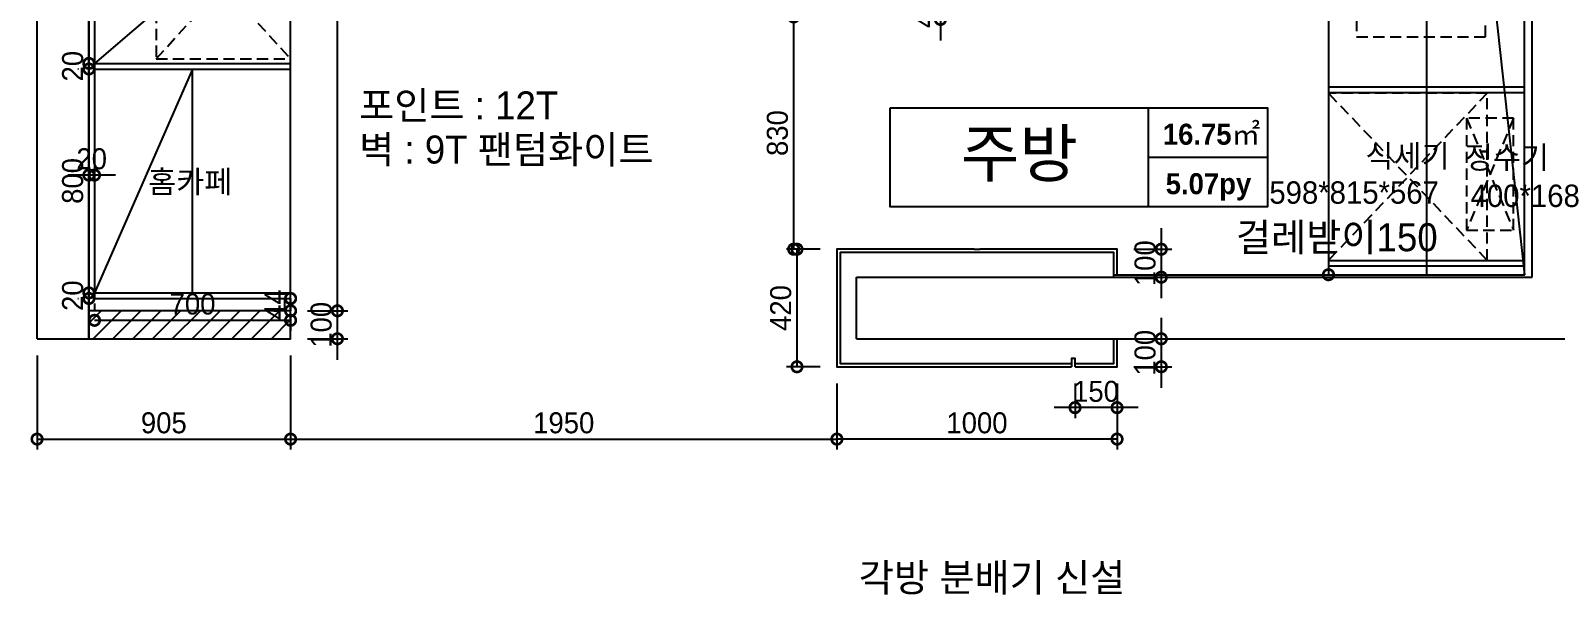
# Model space of a CAD drawing. Header units: inches. Extents: x -55157 to -7160, y -122257 to -52101.
# Drawn here: x -47221 to -41778, y -94105 to -92090 of the extents above; entities that cross this region are included whole.
import ezdxf
from ezdxf.enums import TextEntityAlignment as Align

# ---------------------------------------------------------------- set-up
doc = ezdxf.new("R2010")
doc.units = ezdxf.units.IN
doc.header["$LTSCALE"] = 50
doc.header["$MEASUREMENT"] = 0
doc.linetypes.add('DH-HID2', pattern=[1.2, 0.8, -0.4])
doc.linetypes.add('HID', pattern=[2.5, 1.5, -1])
for name, color, linetype in [('0-ELC TEXT', 7, 'Continuous'), ('03-TEXT', 3, 'Continuous'), ('03-WAL NEW', 3, 'Continuous'), ('06-FUR', 6, 'Continuous'), ('07-DIM WAL', 5, 'Continuous'), ('3.기호.계단선', 30, 'Continuous'), ('FU-FURM', 251, 'DH-HID2'), ('도면층2', 2, 'Continuous')]:
    doc.layers.add(name, color=color, linetype=linetype)
doc.styles.add('넥슨고딕', font='NEXONLv1GothicBold.ttf')
doc.styles.add('스타일1', font='HY울릉도M.TTF')
doc.styles.add('코레일둥고', font='Korail_Round_Gothic_Medium.ttf')
doc.dimstyles.new('30', dxfattribs={"dimscale": 30, "dimtxt": 2.5, "dimasz": 2.5, "dimexe": 1.25, "dimexo": 2, "dimtad": 1, "dimdec": 0, "dimtxsty": '스타일1', "dimblk": 'DOTSMALL', "dimcen": 2.5, "dimclrd": 1, "dimclre": 1, "dimclrt": 2, "dimadec": 0, "dimazin": 0, "dimtfac": 1, "dimtix": 1, "dimtmove": 0, "dimatfit": 3, "dimldrblk": 'DOTSMALL', "dimfxl": 1.25, "dimarcsym": 0})

# ---------------------------------------------------------------- blocks, each defined once
blk = doc.blocks.new('_DOTSMALL')
at = {"color": 0, "linetype": 'ByBlock', "const_width": 0.5}
blk.add_lwpolyline([(-0.0625, 0, 1), (0.0625, 0, 1)], format="xyb", close=True, dxfattribs=at)
blk = doc.blocks.new('*D167')
at = {"layer": '07-DIM WAL', "color": 1, "lineweight": -2, "transparency": 16777216}
for p, q in [((-46232.7, -89762.4), (-46088.1, -89762.4)), ((-46125.6, -93091.4), (-46125.6, -89762.4)), ((-46232.7, -93091.4), (-46088.1, -93091.4))]:
    blk.add_line(p, q, dxfattribs=at)
at = {"layer": 'Defpoints', "color": 0, "transparency": 16777216}
for p in [(-46292.7, -89762.4), (-46125.6, -89762.4), (-46292.7, -93091.4)]:
    blk.add_point(p, dxfattribs=at)
at = {"layer": '07-DIM WAL', "color": 1, "lineweight": -2, "transparency": 16777216, "xscale": 75, "yscale": 75, "zscale": 75}
for p, rotation in [((-46125.6, -89762.4), 90), ((-46125.6, -93091.4), 270)]:
    blk.add_blockref('_DOTSMALL', p, dxfattribs=dict(at, rotation=rotation))
at = {"layer": '07-DIM WAL', "color": 2, "transparency": 16777216, "insert": (-46183.4, -91426.9), "char_height": 75, "attachment_point": 5, "rotation": 90, "style": '스타일1'}
blk.add_mtext('3329', dxfattribs=at)
blk = doc.blocks.new('vudauseh')
at = {"layer": '도면층2'}
for p, q in [((-47197.7, -59085.2), (-47197.7, -54864.2)), ((-47012.7, -59085.2), (-47012.7, -54864.2)), ((-41861, -58865.2), (-41861, -55605.2)), ((-44272.7, -59085.2), (-44272.7, -58865.2)), ((-44272.7, -58865.2), (-41861, -58865.2)), ((-47197.7, -59085.2), (-47012.7, -59085.2)), ((-44272.7, -59085.2), (-41682.7, -59085.2))]:
    blk.add_line(p, q, dxfattribs=at)
blk = doc.blocks.new('*D256')
at = {"layer": '07-DIM WAL', "color": 1, "lineweight": -2, "transparency": 16777216}
for p, q in [((-44497, -92041.4), (-44497, -92871.4)), ((-44466, -92041.4), (-44459.5, -92041.4)), ((-44437, -92871.4), (-44459.5, -92871.4))]:
    blk.add_line(p, q, dxfattribs=at)
at = {"layer": 'Defpoints', "color": 0, "transparency": 16777216}
for p in [(-44526, -92041.4), (-44497, -92871.4), (-44497, -92871.4)]:
    blk.add_point(p, dxfattribs=at)
at = {"layer": '07-DIM WAL', "color": 1, "lineweight": -2, "transparency": 16777216, "xscale": 75, "yscale": 75, "zscale": 75}
for p, rotation in [((-44497, -92041.4), 90), ((-44497, -92871.4), 270)]:
    blk.add_blockref('_DOTSMALL', p, dxfattribs=dict(at, rotation=rotation))
at = {"layer": '07-DIM WAL', "color": 2, "transparency": 16777216, "insert": (-44554.8, -92456.4), "char_height": 75, "attachment_point": 5, "rotation": 90, "style": '스타일1'}
blk.add_mtext('830', dxfattribs=at)
blk = doc.blocks.new('*D353')
at = {"layer": '07-DIM WAL', "color": 1, "lineweight": -2, "transparency": 16777216}
for p, q in [((-46992.7, -93065.4), (-46992.7, -93087.9)), ((-46992.7, -93125.4), (-46292.7, -93125.4)), ((-46292.7, -93107.4), (-46292.7, -93162.9))]:
    blk.add_line(p, q, dxfattribs=at)
at = {"layer": 'Defpoints', "color": 0, "transparency": 16777216}
for p in [(-46292.7, -93047.4), (-46992.7, -93125.4), (-46292.7, -93125.4)]:
    blk.add_point(p, dxfattribs=at)
at = {"layer": '07-DIM WAL', "color": 1, "lineweight": -2, "transparency": 16777216, "xscale": 75, "yscale": 75, "zscale": 75, "rotation": 180}
blk.add_blockref('_DOTSMALL', (-46992.7, -93125.4), dxfattribs=at)
at = {"layer": '07-DIM WAL', "color": 1, "lineweight": -2, "transparency": 16777216, "xscale": 75, "yscale": 75, "zscale": 75}
blk.add_blockref('_DOTSMALL', (-46292.7, -93125.4), dxfattribs=at)
at = {"layer": '07-DIM WAL', "color": 2, "transparency": 16777216, "insert": (-46642.7, -93067.7), "char_height": 75, "attachment_point": 5, "style": '스타일1'}
blk.add_mtext('700', dxfattribs=at)
blk = doc.blocks.new('*D391')
at = {"layer": '07-DIM WAL', "color": 1, "lineweight": -2, "transparency": 16777216}
for p, q in [((-44342.7, -93351.4), (-44342.7, -93587.4)), ((-43342.7, -93351.4), (-43342.7, -93587.4)), ((-43342.7, -93549.9), (-44342.7, -93549.9))]:
    blk.add_line(p, q, dxfattribs=at)
at = {"layer": 'Defpoints', "color": 0, "transparency": 16777216}
for p in [(-44342.7, -93291.4), (-43342.7, -93291.4), (-44342.7, -93549.9)]:
    blk.add_point(p, dxfattribs=at)
at = {"layer": '07-DIM WAL', "color": 1, "lineweight": -2, "transparency": 16777216, "xscale": 75, "yscale": 75, "zscale": 75, "rotation": 180}
blk.add_blockref('_DOTSMALL', (-44342.7, -93549.9), dxfattribs=at)
at = {"layer": '07-DIM WAL', "color": 1, "lineweight": -2, "transparency": 16777216, "xscale": 75, "yscale": 75, "zscale": 75}
blk.add_blockref('_DOTSMALL', (-43342.7, -93549.9), dxfattribs=at)
at = {"layer": '07-DIM WAL', "color": 2, "transparency": 16777216, "insert": (-43842.7, -93492.2), "char_height": 75, "attachment_point": 5, "style": '스타일1'}
blk.add_mtext('1000', dxfattribs=at)
blk = doc.blocks.new('*D392')
at = {"layer": '07-DIM WAL', "color": 1, "lineweight": -2, "transparency": 16777216}
for p, q in [((-43492.7, -93351.4), (-43492.7, -93475)), ((-43342.7, -93351.4), (-43342.7, -93475)), ((-43267.7, -93437.5), (-43567.7, -93437.5))]:
    blk.add_line(p, q, dxfattribs=at)
at = {"layer": 'Defpoints', "color": 0, "transparency": 16777216}
for p in [(-43492.7, -93291.4), (-43342.7, -93291.4), (-43492.7, -93437.5)]:
    blk.add_point(p, dxfattribs=at)
at = {"layer": '07-DIM WAL', "color": 1, "lineweight": -2, "transparency": 16777216, "xscale": 75, "yscale": 75, "zscale": 75}
blk.add_blockref('_DOTSMALL', (-43492.7, -93437.5), dxfattribs=at)
at = {"layer": '07-DIM WAL', "color": 1, "lineweight": -2, "transparency": 16777216, "xscale": 75, "yscale": 75, "zscale": 75, "rotation": 180}
blk.add_blockref('_DOTSMALL', (-43342.7, -93437.5), dxfattribs=at)
at = {"layer": '07-DIM WAL', "color": 2, "transparency": 16777216, "insert": (-43417.7, -93379.7), "char_height": 75, "attachment_point": 5, "style": '스타일1'}
blk.add_mtext('150', dxfattribs=at)
blk = doc.blocks.new('*D393')
at = {"layer": '07-DIM WAL', "color": 1, "lineweight": -2, "transparency": 16777216}
for p, q in [((-43184.7, -93116.4), (-43184.7, -93366.4)), ((-43282.7, -93191.4), (-43147.2, -93191.4)), ((-43282.7, -93291.4), (-43147.2, -93291.4))]:
    blk.add_line(p, q, dxfattribs=at)
at = {"layer": 'Defpoints', "color": 0, "transparency": 16777216}
for p in [(-43342.7, -93191.4), (-43342.7, -93291.4), (-43184.7, -93291.4)]:
    blk.add_point(p, dxfattribs=at)
at = {"layer": '07-DIM WAL', "color": 1, "lineweight": -2, "transparency": 16777216, "xscale": 75, "yscale": 75, "zscale": 75}
for p, rotation in [((-43184.7, -93191.4), 270), ((-43184.7, -93291.4), 90)]:
    blk.add_blockref('_DOTSMALL', p, dxfattribs=dict(at, rotation=rotation))
at = {"layer": '07-DIM WAL', "color": 2, "transparency": 16777216, "insert": (-43242.4, -93241.4), "char_height": 75, "attachment_point": 5, "rotation": 90, "style": '스타일1'}
blk.add_mtext('100', dxfattribs=at)
blk = doc.blocks.new('*D394')
at = {"layer": '07-DIM WAL', "color": 1, "lineweight": -2, "transparency": 16777216}
for p, q in [((-44402.7, -92871.4), (-44522.6, -92871.4)), ((-44485.1, -92871.4), (-44485.1, -93291.4)), ((-44402.7, -93291.4), (-44522.6, -93291.4))]:
    blk.add_line(p, q, dxfattribs=at)
at = {"layer": 'Defpoints', "color": 0, "transparency": 16777216}
for p in [(-44342.7, -92871.4), (-44485.1, -93291.4), (-44342.7, -93291.4)]:
    blk.add_point(p, dxfattribs=at)
at = {"layer": '07-DIM WAL', "color": 1, "lineweight": -2, "transparency": 16777216, "xscale": 75, "yscale": 75, "zscale": 75}
for p, rotation in [((-44485.1, -92871.4), 90), ((-44485.1, -93291.4), 270)]:
    blk.add_blockref('_DOTSMALL', p, dxfattribs=dict(at, rotation=rotation))
at = {"layer": '07-DIM WAL', "color": 2, "transparency": 16777216, "insert": (-44542.9, -93081.4), "char_height": 75, "attachment_point": 5, "rotation": 90, "style": '스타일1'}
blk.add_mtext('420', dxfattribs=at)
blk = doc.blocks.new('*D395')
at = {"layer": '07-DIM WAL', "color": 1, "lineweight": -2, "transparency": 16777216}
for p, q in [((-43184.7, -92796.4), (-43184.7, -93046.4)), ((-43282.7, -92871.4), (-43147.2, -92871.4)), ((-43282.7, -92971.4), (-43147.2, -92971.4))]:
    blk.add_line(p, q, dxfattribs=at)
at = {"layer": 'Defpoints', "color": 0, "transparency": 16777216}
for p in [(-43342.7, -92871.4), (-43342.7, -92971.4), (-43184.7, -92971.4)]:
    blk.add_point(p, dxfattribs=at)
at = {"layer": '07-DIM WAL', "color": 1, "lineweight": -2, "transparency": 16777216, "xscale": 75, "yscale": 75, "zscale": 75}
for p, rotation in [((-43184.7, -92871.4), 270), ((-43184.7, -92971.4), 90)]:
    blk.add_blockref('_DOTSMALL', p, dxfattribs=dict(at, rotation=rotation))
at = {"layer": '07-DIM WAL', "color": 2, "transparency": 16777216, "insert": (-43242.4, -92921.4), "char_height": 75, "attachment_point": 5, "rotation": 90, "style": '스타일1'}
blk.add_mtext('100', dxfattribs=at)
blk = doc.blocks.new('*D398')
at = {"layer": '07-DIM WAL', "color": 1, "lineweight": -2, "transparency": 16777216}
for p, q in [((-42648, -89762.4), (-42625.5, -89762.4)), ((-42588, -89762.4), (-42588, -92962.4)), ((-42648, -92962.4), (-42625.5, -92962.4))]:
    blk.add_line(p, q, dxfattribs=at)
at = {"layer": 'Defpoints', "color": 0, "transparency": 16777216}
for p in [(-42588, -89762.4), (-42588, -92962.4), (-42588, -92962.4)]:
    blk.add_point(p, dxfattribs=at)
at = {"layer": '07-DIM WAL', "color": 1, "lineweight": -2, "transparency": 16777216, "xscale": 75, "yscale": 75, "zscale": 75}
for p, rotation in [((-42588, -89762.4), 90), ((-42588, -92962.4), 270)]:
    blk.add_blockref('_DOTSMALL', p, dxfattribs=dict(at, rotation=rotation))
at = {"layer": '07-DIM WAL', "color": 2, "transparency": 16777216, "insert": (-42645.7, -91392.4), "char_height": 75, "attachment_point": 5, "rotation": 90, "style": '스타일1'}
blk.add_mtext('3200', dxfattribs=at)
blk = doc.blocks.new('*D411')
at = {"layer": '07-DIM WAL', "color": 1, "lineweight": -2, "transparency": 16777216}
for p, q in [((-43973, -91927.4), (-43973, -92125.4)), ((-44033, -92002.4), (-44010.5, -92002.4)), ((-44033, -92050.4), (-44010.5, -92050.4))]:
    blk.add_line(p, q, dxfattribs=at)
at = {"layer": 'Defpoints', "color": 0, "transparency": 16777216}
for p in [(-43973, -92002.4), (-43973, -92050.4), (-43973, -92050.4)]:
    blk.add_point(p, dxfattribs=at)
at = {"layer": '07-DIM WAL', "color": 1, "lineweight": -2, "transparency": 16777216, "xscale": 75, "yscale": 75, "zscale": 75}
for p, rotation in [((-43973, -92002.4), 270), ((-43973, -92050.4), 90)]:
    blk.add_blockref('_DOTSMALL', p, dxfattribs=dict(at, rotation=rotation))
at = {"layer": '07-DIM WAL', "color": 2, "transparency": 16777216, "insert": (-44030.7, -92026.4), "char_height": 75, "attachment_point": 5, "rotation": 90, "style": '스타일1'}
blk.add_mtext('48', dxfattribs=at)
blk = doc.blocks.new('*D418')
at = {"layer": '07-DIM WAL', "color": 1, "lineweight": -2, "transparency": 16777216}
for p, q in [((-47197.7, -93251.4), (-47197.7, -93587.4)), ((-46292.7, -93251.4), (-46292.7, -93587.4)), ((-47197.7, -93549.9), (-46292.7, -93549.9))]:
    blk.add_line(p, q, dxfattribs=at)
at = {"layer": 'Defpoints', "color": 0, "transparency": 16777216}
for p in [(-47197.7, -93191.4), (-46292.7, -93191.4), (-46292.7, -93549.9)]:
    blk.add_point(p, dxfattribs=at)
at = {"layer": '07-DIM WAL', "color": 1, "lineweight": -2, "transparency": 16777216, "xscale": 75, "yscale": 75, "zscale": 75, "rotation": 180}
blk.add_blockref('_DOTSMALL', (-47197.7, -93549.9), dxfattribs=at)
at = {"layer": '07-DIM WAL', "color": 1, "lineweight": -2, "transparency": 16777216, "xscale": 75, "yscale": 75, "zscale": 75}
blk.add_blockref('_DOTSMALL', (-46292.7, -93549.9), dxfattribs=at)
at = {"layer": '07-DIM WAL', "color": 2, "transparency": 16777216, "insert": (-46745.2, -93492.1), "char_height": 75, "attachment_point": 5, "style": '스타일1'}
blk.add_mtext('905', dxfattribs=at)
blk = doc.blocks.new('*D419')
at = {"layer": '07-DIM WAL', "color": 1, "lineweight": -2, "transparency": 16777216}
for p, q in [((-46992.7, -92546.5), (-46992.7, -92569)), ((-46917.7, -92606.5), (-47087.7, -92606.5)), ((-47012.7, -92608.9), (-47012.7, -92644))]:
    blk.add_line(p, q, dxfattribs=at)
at = {"layer": 'Defpoints', "color": 0, "transparency": 16777216}
for p in [(-47012.7, -92548.9), (-47012.7, -92606.5), (-46992.7, -92606.5)]:
    blk.add_point(p, dxfattribs=at)
at = {"layer": '07-DIM WAL', "color": 1, "lineweight": -2, "transparency": 16777216, "xscale": 75, "yscale": 75, "zscale": 75}
blk.add_blockref('_DOTSMALL', (-47012.7, -92606.5), dxfattribs=at)
at = {"layer": '07-DIM WAL', "color": 1, "lineweight": -2, "transparency": 16777216, "xscale": 75, "yscale": 75, "zscale": 75, "rotation": 180}
blk.add_blockref('_DOTSMALL', (-46992.7, -92606.5), dxfattribs=at)
at = {"layer": '07-DIM WAL', "color": 2, "transparency": 16777216, "insert": (-47002.7, -92548.7), "char_height": 75, "attachment_point": 5, "style": '스타일1'}
blk.add_mtext('20', dxfattribs=at)
blk = doc.blocks.new('*D420')
at = {"layer": '07-DIM WAL', "color": 1, "lineweight": -2, "transparency": 16777216}
for p, q in [((-46292.7, -93251.4), (-46292.7, -93587.4)), ((-44342.7, -93351.4), (-44342.7, -93587.4)), ((-46292.7, -93549.9), (-44342.7, -93549.9))]:
    blk.add_line(p, q, dxfattribs=at)
at = {"layer": 'Defpoints', "color": 0, "transparency": 16777216}
for p in [(-46292.7, -93191.4), (-44342.7, -93291.4), (-44342.7, -93549.9)]:
    blk.add_point(p, dxfattribs=at)
at = {"layer": '07-DIM WAL', "color": 1, "lineweight": -2, "transparency": 16777216, "xscale": 75, "yscale": 75, "zscale": 75, "rotation": 180}
blk.add_blockref('_DOTSMALL', (-46292.7, -93549.9), dxfattribs=at)
at = {"layer": '07-DIM WAL', "color": 1, "lineweight": -2, "transparency": 16777216, "xscale": 75, "yscale": 75, "zscale": 75}
blk.add_blockref('_DOTSMALL', (-44342.7, -93549.9), dxfattribs=at)
at = {"layer": '07-DIM WAL', "color": 2, "transparency": 16777216, "insert": (-45317.7, -93492.1), "char_height": 75, "attachment_point": 5, "style": '스타일1'}
blk.add_mtext('1950', dxfattribs=at)
blk = doc.blocks.new('*D427')
at = {"layer": '07-DIM WAL', "color": 1, "lineweight": -2, "transparency": 16777216}
for p, q in [((-46125.6, -93266.4), (-46125.6, -93016.4)), ((-46232.7, -93091.4), (-46088.1, -93091.4)), ((-46232.7, -93191.4), (-46088.1, -93191.4))]:
    blk.add_line(p, q, dxfattribs=at)
at = {"layer": 'Defpoints', "color": 0, "transparency": 16777216}
for p in [(-46292.7, -93091.4), (-46125.6, -93091.4), (-46292.7, -93191.4)]:
    blk.add_point(p, dxfattribs=at)
at = {"layer": '07-DIM WAL', "color": 1, "lineweight": -2, "transparency": 16777216, "xscale": 75, "yscale": 75, "zscale": 75}
for p, rotation in [((-46125.6, -93091.4), 270), ((-46125.6, -93191.4), 90)]:
    blk.add_blockref('_DOTSMALL', p, dxfattribs=dict(at, rotation=rotation))
at = {"layer": '07-DIM WAL', "color": 2, "transparency": 16777216, "insert": (-46183.3, -93141.4), "char_height": 75, "attachment_point": 5, "rotation": 90, "style": '스타일1'}
blk.add_mtext('100', dxfattribs=at)
blk = doc.blocks.new('*D434')
at = {"layer": '07-DIM WAL', "color": 1, "lineweight": -2, "transparency": 16777216}
for p, q in [((-47052.7, -91607.4), (-47050.2, -91607.4)), ((-47012.7, -91607.4), (-47012.7, -92207.4)), ((-47052.7, -92207.4), (-47050.2, -92207.4))]:
    blk.add_line(p, q, dxfattribs=at)
at = {"layer": 'Defpoints', "color": 0, "transparency": 16777216}
for p in [(-46992.7, -91607.4), (-47012.7, -92207.4), (-46992.7, -92207.4)]:
    blk.add_point(p, dxfattribs=at)
at = {"layer": '07-DIM WAL', "color": 1, "lineweight": -2, "transparency": 16777216, "xscale": 75, "yscale": 75, "zscale": 75}
for p, rotation in [((-47012.7, -91607.4), 90), ((-47012.7, -92207.4), 270)]:
    blk.add_blockref('_DOTSMALL', p, dxfattribs=dict(at, rotation=rotation))
at = {"layer": '07-DIM WAL', "color": 2, "transparency": 16777216, "insert": (-47070.5, -91907.4), "char_height": 75, "attachment_point": 5, "rotation": 90, "style": '스타일1'}
blk.add_mtext('600', dxfattribs=at)
blk = doc.blocks.new('*D435')
at = {"layer": '07-DIM WAL', "color": 1, "lineweight": -2, "transparency": 16777216}
for p, q in [((-47012.7, -92132.4), (-47012.7, -92302.4)), ((-47052.7, -92207.4), (-47050.2, -92207.4)), ((-47052.7, -92227.4), (-47050.2, -92227.4))]:
    blk.add_line(p, q, dxfattribs=at)
at = {"layer": 'Defpoints', "color": 0, "transparency": 16777216}
for p in [(-46992.7, -92207.4), (-47012.7, -92227.4), (-46992.7, -92227.4)]:
    blk.add_point(p, dxfattribs=at)
at = {"layer": '07-DIM WAL', "color": 1, "lineweight": -2, "transparency": 16777216, "xscale": 75, "yscale": 75, "zscale": 75}
for p, rotation in [((-47012.7, -92207.4), 270), ((-47012.7, -92227.4), 90)]:
    blk.add_blockref('_DOTSMALL', p, dxfattribs=dict(at, rotation=rotation))
at = {"layer": '07-DIM WAL', "color": 2, "transparency": 16777216, "insert": (-47070.4, -92217.4), "char_height": 75, "attachment_point": 5, "rotation": 90, "style": '스타일1'}
blk.add_mtext('20', dxfattribs=at)
blk = doc.blocks.new('*D436')
at = {"layer": '07-DIM WAL', "color": 1, "lineweight": -2, "transparency": 16777216}
for p, q in [((-47052.7, -92227.4), (-47050.2, -92227.4)), ((-47012.7, -92227.4), (-47012.7, -93027.4)), ((-47052.7, -93027.4), (-47050.2, -93027.4))]:
    blk.add_line(p, q, dxfattribs=at)
at = {"layer": 'Defpoints', "color": 0, "transparency": 16777216}
for p in [(-46992.7, -92227.4), (-47012.7, -93027.4), (-46992.7, -93027.4)]:
    blk.add_point(p, dxfattribs=at)
at = {"layer": '07-DIM WAL', "color": 1, "lineweight": -2, "transparency": 16777216, "xscale": 75, "yscale": 75, "zscale": 75}
for p, rotation in [((-47012.7, -92227.4), 90), ((-47012.7, -93027.4), 270)]:
    blk.add_blockref('_DOTSMALL', p, dxfattribs=dict(at, rotation=rotation))
at = {"layer": '07-DIM WAL', "color": 2, "transparency": 16777216, "insert": (-47070.5, -92627.4), "char_height": 75, "attachment_point": 5, "rotation": 90, "style": '스타일1'}
blk.add_mtext('800', dxfattribs=at)
blk = doc.blocks.new('*D437')
at = {"layer": '07-DIM WAL', "color": 1, "lineweight": -2, "transparency": 16777216}
for p, q in [((-47012.7, -92952.4), (-47012.7, -93122.4)), ((-47052.7, -93027.4), (-47050.2, -93027.4)), ((-47052.7, -93047.4), (-47050.2, -93047.4))]:
    blk.add_line(p, q, dxfattribs=at)
at = {"layer": 'Defpoints', "color": 0, "transparency": 16777216}
for p in [(-46992.7, -93027.4), (-47012.7, -93047.4), (-46992.7, -93047.4)]:
    blk.add_point(p, dxfattribs=at)
at = {"layer": '07-DIM WAL', "color": 1, "lineweight": -2, "transparency": 16777216, "xscale": 75, "yscale": 75, "zscale": 75}
for p, rotation in [((-47012.7, -93027.4), 270), ((-47012.7, -93047.4), 90)]:
    blk.add_blockref('_DOTSMALL', p, dxfattribs=dict(at, rotation=rotation))
at = {"layer": '07-DIM WAL', "color": 2, "transparency": 16777216, "insert": (-47070.4, -93037.4), "char_height": 75, "attachment_point": 5, "rotation": 90, "style": '스타일1'}
blk.add_mtext('20', dxfattribs=at)
blk = doc.blocks.new('*D439')
at = {"layer": '07-DIM WAL', "color": 1, "lineweight": -2, "transparency": 16777216}
for p, q in [((-46292.7, -93166.4), (-46292.7, -92972.4)), ((-46352.7, -93047.4), (-46330.2, -93047.4)), ((-46352.7, -93091.4), (-46330.2, -93091.4))]:
    blk.add_line(p, q, dxfattribs=at)
at = {"layer": 'Defpoints', "color": 0, "transparency": 16777216}
for p in [(-46292.7, -93047.4), (-46292.7, -93047.4), (-46292.7, -93091.4)]:
    blk.add_point(p, dxfattribs=at)
at = {"layer": '07-DIM WAL', "color": 1, "lineweight": -2, "transparency": 16777216, "xscale": 75, "yscale": 75, "zscale": 75}
for p, rotation in [((-46292.7, -93047.4), 270), ((-46292.7, -93091.4), 90)]:
    blk.add_blockref('_DOTSMALL', p, dxfattribs=dict(at, rotation=rotation))
at = {"layer": '07-DIM WAL', "color": 2, "transparency": 16777216, "insert": (-46349, -93069.4), "char_height": 75, "attachment_point": 5, "rotation": 90, "style": '스타일1'}
blk.add_mtext('44', dxfattribs=at)

msp = doc.modelspace()

# ---------------------------------------------------------------- hatches: boundary and pattern name
at = {"layer": '03-WAL NEW'}
h = msp.add_hatch(dxfattribs=at)
h.set_pattern_fill('_USER', color=256, scale=50, angle=45, pattern_type=0)
h.set_pattern_definition([(45, (-55, -34157.21), (-35.35534, 35.35534), [])])
h.paths.add_polyline_path([(-46292.686, -93091.45), (-47012.686, -93091.45), (-47012.686, -93191.45), (-46292.686, -93191.45)])
at = {"layer": '07-DIM WAL'}
h = msp.add_hatch(dxfattribs=at)
h.set_pattern_fill('CONCRE', color=8, scale=10)
h.set_pattern_definition([(0, (0, 0), (10, 10), [1.25, -8.75]), (90, (0, 0), (-10, 10), [1.25, -8.75]), (135, (1.25, 0), (-10, 1e-15), [1.767767, -12.3743687]), (0, (1.25, 5.625), (10, 10), [1.25, -8.75]), (45, (1.875, 5), (0, 10), [0.8838835, -13.2582521]), (135, (1.875, 5), (-10, 1e-15), [0.8838835, -13.2582521]), (0, (5, 8.125), (10, 10), [1.767767, -8.232233]), (45, (5, 8.125), (0, 10), [1.25, -12.8921356]), (135, (6.768, 8.125), (-10, 1e-15), [1.25, -12.8921356]), (90, (6.875, 2.5), (-10, 10), [1.25, -8.75]), (45, (6.875, 2.5), (0, 10), [0.8838835, -13.2582521]), (135, (7.5, 3.125), (-10, 1e-15), [0.8838835, -13.2582521]), (0, (1.25, 2.5), (10, 10), [0.625, -8.375]), (0, (8.75, 5), (10, 10), [0.625, -8.375]), (90, (5.625, 6.25), (-10, 10), [0.625, -8.375]), (135, (6.875, 0.625), (-10, 1e-15), [0.8838835, -13.2582521]), (135, (2.5, 7.5), (-10, 1e-15), [0.8838835, -13.2582521]), (45, (4.6875, 3.281), (0, 10), [0.8838835, -13.2582521]), (90, (3.4375, 1.25), (-10, 10), [0.15625, -9.84375]), (90, (3.906, 5.469), (-10, 10), [0.15625, -9.84375]), (90, (8.594, 7.188), (-10, 10), [0.15625, -9.84375]), (90, (8.75, 1.875), (-10, 10), [0.15625, -9.84375])])
h.paths.add_polyline_path([(-44645.313, -92598.182), (-44645.313, -92384.717), (-44492.217, -92384.717), (-44492.217, -92598.182)], flags=9)

# ---------------------------------------------------------------- linework, layer by layer
at = {"layer": '0-ELC TEXT'}
for p, q in [((-43230.67, -92719.93), (-43230.67, -92366.171)), ((-43230.67, -92543.051), (-42805.978, -92543.051))]:
    msp.add_line(p, q, dxfattribs=at)
msp.add_lwpolyline([(-44152.417, -92366.171), (-42805.978, -92366.171), (-42805.978, -92719.93), (-44152.417, -92719.93)], close=True, dxfattribs=at)
at = {"layer": '03-WAL NEW'}
msp.add_lwpolyline([(-46292.686, -93091.45), (-47012.686, -93091.45), (-47012.686, -93191.45), (-46292.686, -93191.45)], close=True, dxfattribs=at)
at = {"layer": '06-FUR'}
for p, q in [((-46292.686, -91607.45), (-46992.686, -92207.45)), ((-46992.686, -92207.45), (-46292.686, -92207.45)), ((-46992.686, -92227.45), (-46292.686, -92227.45)), ((-41887.967, -92292.45), (-42587.967, -92292.45)), ((-41887.967, -92312.45), (-42587.967, -92312.45)), ((-41887.967, -92912.45), (-42587.967, -92912.45)), ((-41887.967, -92932.45), (-42587.967, -92932.45)), ((-46992.686, -93027.45), (-46292.686, -93027.45)), ((-46992.686, -93047.45), (-46292.686, -93047.45))]:
    msp.add_line(p, q, dxfattribs=at)
for points in [[(-42587.967, -89762.45), (-42587.967, -92962.45), (-41887.967, -92962.45), (-41887.967, -89762.45)], [(-46292.686, -89806.45), (-46992.686, -89806.45), (-46992.686, -93047.45), (-46292.686, -93047.45)]]:
    msp.add_lwpolyline(points, close=True, dxfattribs=at)
for points in [[(-42237.967, -89762.45), (-41887.967, -92962.45)], [(-42237.967, -89762.45), (-42237.967, -92962.45)], [(-46642.686, -93027.45), (-46642.686, -92227.45), (-46992.686, -93027.45)], [(-46292.686, -93047.45), (-46292.686, -93091.45), (-46312.686, -93091.45), (-46312.686, -93047.45), (-46292.686, -93047.45)]]:
    msp.add_lwpolyline(points, dxfattribs=at)
at = {"layer": '3.기호.계단선'}
for points in [[(-43354.686, -92962.45), (-41887.967, -92962.45), (-41887.967, -89762.45), (-45022.826, -89762.45)], [(-43852.686, -92871.45), (-44342.686, -92871.45), (-44342.686, -93291.45), (-43504.686, -93291.45)], [(-43354.686, -92971.45), (-43354.686, -92883.45), (-44330.686, -92883.45), (-44330.686, -93279.45), (-43504.686, -93279.45)], [(-43852.686, -92871.45), (-43852.686, -92871.45), (-43832.686, -92871.45), (-43832.686, -92871.45)], [(-43342.686, -92962.45), (-43342.686, -92871.45), (-43832.686, -92871.45)], [(-43492.686, -93291.45), (-43342.686, -93291.45), (-43342.686, -93191.45)], [(-43492.686, -93279.45), (-43354.686, -93279.45), (-43354.686, -93191.45)], [(-43492.686, -93291.45), (-43492.686, -93261.45), (-43504.686, -93261.45), (-43504.686, -93291.45)]]:
    msp.add_lwpolyline(points, dxfattribs=at)
at = {"layer": 'FU-FURM'}
for p, q in [((-46772.686, -91663.95), (-46292.686, -92190.95)), ((-46772.686, -92190.95), (-46292.686, -91663.95)), ((-42020.967, -92911.45), (-42587.967, -92313.45)), ((-42020.967, -92313.45), (-42587.967, -92911.45))]:
    msp.add_line(p, q, dxfattribs=at)
at = {"layer": 'FU-FURM', "color": 7}
for p, q in [((-41927.249, -92403.299), (-42095.249, -92803.299)), ((-42095.249, -92403.299), (-41927.249, -92803.299))]:
    msp.add_line(p, q, dxfattribs=at)
at = {"layer": 'FU-FURM'}
for points in [[(-42487.967, -91272.45), (-42487.967, -92112.45), (-42027.967, -92112.45), (-42027.967, -91272.45)], [(-46292.686, -92190.95), (-46292.686, -91663.95), (-46772.686, -91663.95), (-46772.686, -92190.95)], [(-42587.967, -92313.45), (-42587.967, -92911.45), (-42020.967, -92911.45), (-42020.967, -92313.45)]]:
    msp.add_lwpolyline(points, close=True, dxfattribs=at)
at = {"layer": 'FU-FURM', "color": 7}
msp.add_lwpolyline([(-42095.249, -92803.299), (-41927.249, -92803.299), (-41927.249, -92403.299), (-42095.249, -92403.299)], close=True, dxfattribs=at)

# ---------------------------------------------------------------- block references
msp.add_blockref('vudauseh', (0, -34106.209))

# ---------------------------------------------------------------- texts
at = {"layer": '0-ELC TEXT', "style": '코레일둥고'}
msp.add_text('각방 분배기 신설', height=100, dxfattribs=at).set_placement((-44264.331, -94094.582))
at = {"layer": '03-TEXT'}
for s, height, style, p in [('주방', 166.6667, '코레일둥고', (-43691.15, -92612.471)), ('16.75㎡', 75, '넥슨고딕', (-43005.406, -92497.966)), ('5.07py', 75, '넥슨고딕', (-43016.356, -92674.845))]:
    msp.add_text(s, height=height, dxfattribs=dict(at, style=style)).set_placement(p, align=Align.CENTER)
at = {"layer": '3.기호.계단선', "color": 140, "linetype": 'HID', "style": '코레일둥고'}
for s, p in [('포인트 : 12T ', (-46048.152, -92407.526)), ('벽 : 9T 팬텀화이트', (-46048.152, -92565.172)), ('걸레받이150', (-42918.302, -92878.556))]:
    msp.add_text(s, height=100, dxfattribs=at).set_placement(p)
at = {"layer": 'FU-FURM', "style": '코레일둥고'}
for s, p in [('식세기', (-42456.477, -92578.552)), ('홈카페', (-46801.603, -92670.503)), ('598*815*567', (-42799.097, -92708.826))]:
    msp.add_text(s, height=80, dxfattribs=at).set_placement(p)
at = {"layer": 'FU-FURM', "color": 7, "style": '코레일둥고'}
for s, p in [('정수기', (-42101.887, -92583.206)), ('400*168', (-42080.649, -92720.477))]:
    msp.add_text(s, height=80, dxfattribs=at).set_placement(p)

# ---------------------------------------------------------------- dimensions: what is measured, and where the dimension line sits
at = {"layer": '07-DIM WAL'}
for base, p1, p2, picture, middle in [((-46125.565, -89762.45), (-46292.686, -93091.45), (-46292.686, -89762.45), '*D167', (-46183.363, -91426.95)), ((-47012.686, -92207.45), (-46992.686, -91607.45), (-46992.686, -92207.45), '*D434', (-47070.484, -91907.45)), ((-44496.967, -92871.45), (-44525.967, -92041.45), (-44496.967, -92871.45), '*D256', (-44554.765, -92456.45)), ((-47012.686, -92227.45), (-46992.686, -92207.45), (-46992.686, -92227.45), '*D435', (-47070.434, -92217.45)), ((-47012.686, -93027.45), (-46992.686, -92227.45), (-46992.686, -93027.45), '*D436', (-47070.484, -92627.45)), ((-43184.686, -92971.45), (-43342.686, -92871.45), (-43342.686, -92971.45), '*D395', (-43242.434, -92921.45)), ((-44485.138, -93291.45), (-44342.686, -92871.45), (-44342.686, -93291.45), '*D394', (-44542.886, -93081.45)), ((-47012.686, -93047.45), (-46992.686, -93027.45), (-46992.686, -93047.45), '*D437', (-47070.434, -93037.45)), ((-46292.686, -93047.45), (-46292.686, -93091.45), (-46292.686, -93047.45), '*D439', (-46348.986, -93069.45)), ((-46125.565, -93091.45), (-46292.686, -93191.45), (-46292.686, -93091.45), '*D427', (-46183.313, -93141.45)), ((-43184.686, -93291.45), (-43342.686, -93191.45), (-43342.686, -93291.45), '*D393', (-43242.434, -93241.45))]:
    dim = msp.add_linear_dim(base=base, p1=p1, p2=p2, angle=90, dimstyle='30', dxfattribs=at)
    dim.commit()
    dim.dimension.update_dxf_attribs({"geometry": picture, "text_midpoint": middle})
dim = msp.add_linear_dim(base=(-42587.967, -92962.45), p1=(-42587.967, -89762.45), p2=(-42587.967, -92962.45), angle=90, dimstyle='30', dxfattribs=at)
dim.commit()
dim.dimension.update_dxf_attribs({"geometry": '*D398', "text_midpoint": (-42587.967, -91392.45), "dimtype": 160})
dim = msp.add_linear_dim(base=(-43972.967, -92050.45), p1=(-43972.967, -92002.45), p2=(-43972.967, -92050.45), angle=90, dimstyle='30', override={"dimtmove": 1}, dxfattribs=at)
dim.commit()
dim.dimension.update_dxf_attribs({"geometry": '*D411', "text_midpoint": (-44030.715, -92026.45)})
for base, p1, p2, picture, middle in [((-47012.686, -92606.496), (-46992.686, -92606.496), (-47012.686, -92548.851), '*D419', (-47002.686, -92548.748)), ((-46292.686, -93125.45), (-46992.686, -93125.45), (-46292.686, -93047.45), '*D353', (-46642.686, -93067.702)), ((-46292.686, -93549.937), (-47197.686, -93191.45), (-46292.686, -93191.45), '*D418', (-46745.186, -93492.139)), ((-44342.686, -93549.937), (-46292.686, -93191.45), (-44342.686, -93291.45), '*D420', (-45317.686, -93492.139)), ((-44342.686, -93549.937), (-43342.686, -93291.45), (-44342.686, -93291.45), '*D391', (-43842.686, -93492.189)), ((-43492.686, -93437.496), (-43342.686, -93291.45), (-43492.686, -93291.45), '*D392', (-43417.686, -93379.748))]:
    dim = msp.add_linear_dim(base=base, p1=p1, p2=p2, dimstyle='30', dxfattribs=at)
    dim.commit()
    dim.dimension.update_dxf_attribs({"geometry": picture, "text_midpoint": middle})

doc.saveas('drawing.dxf')
